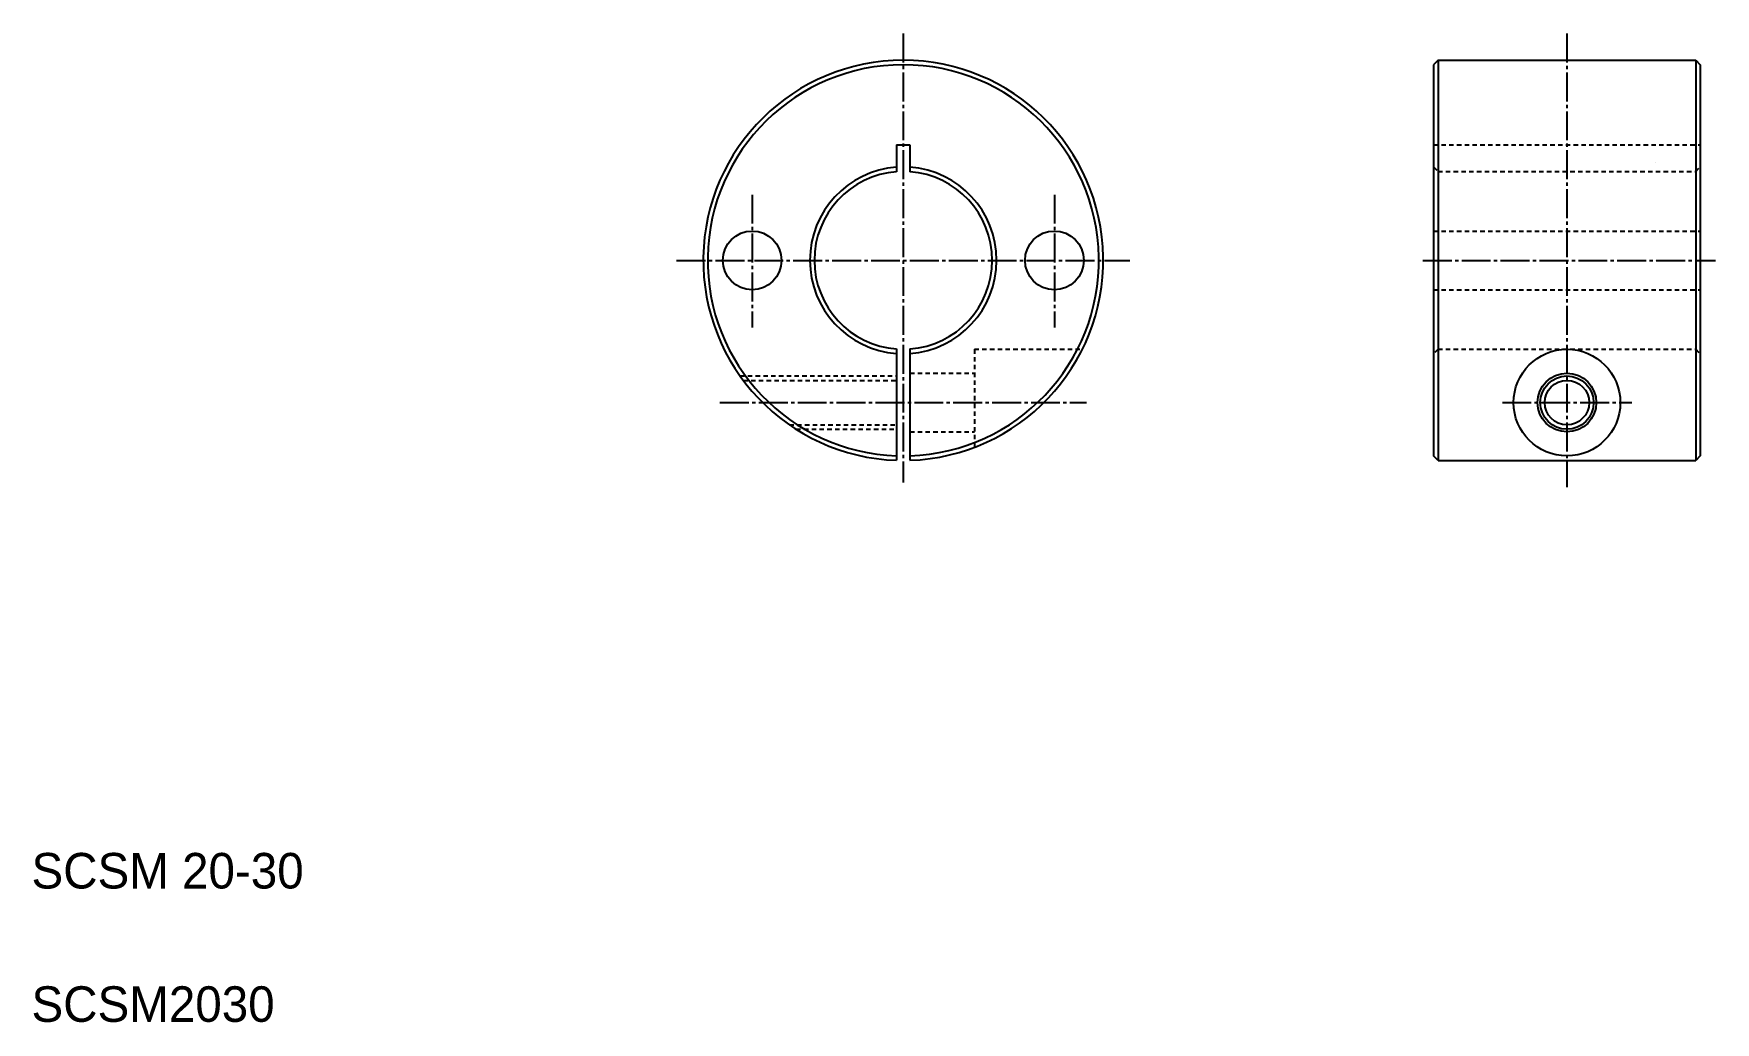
# Model space of a CAD drawing. Extents: x 10 to 199, y 10 to 121.
import ezdxf

# ---------------------------------------------------------------- set-up
doc = ezdxf.new("R2010")
doc.units = 0
doc.header["$LTSCALE"] = 0.25
doc.linetypes.add('CENTER', pattern=[17.5, 13, -1.5, 1.5, -1.5])
doc.linetypes.add('DASHED', pattern=[3.5, 2, -1.5])
doc.layers.get('0').update_dxf_attribs({"linetype": 'CONTINUOUS'})
doc.layers.add('CENTER', color=1, linetype='CENTER')

msp = doc.modelspace()

# ---------------------------------------------------------------- linework, layer by layer
at = {"color": 7, "linetype": 'CONTINUOUS'}
for p, q in [((168.219201, 118.155814), (167.7192, 117.655814)), ((167.719201, 117.655814), (167.719201, 73.655814)), ((168.219201, 118.155814), (197.219201, 118.155814)), ((168.219201, 118.155814), (168.219201, 73.155814)), ((197.219201, 118.155814), (197.719201, 117.655814)), ((197.219201, 118.155814), (197.219201, 73.155814)), ((197.719201, 117.655814), (197.719201, 73.655814)), ((107.31502, 108.655814), (107.31502, 105.627649)), ((107.31502, 108.655814), (108.81502, 108.655814)), ((108.81502, 108.655814), (108.81502, 105.627649)), ((107.31502, 85.683979), (107.31502, 73.168317)), ((108.81502, 85.683979), (108.81502, 73.168317)), ((168.219201, 73.155814), (167.7192, 73.655814)), ((168.219201, 73.155814), (197.219201, 73.155814)), ((197.719201, 73.655814), (197.219201, 73.155814))]:
    msp.add_line(p, q, dxfattribs=at)
at = {"color": 3, "linetype": 'DASHED'}
for p, q in [((167.719201, 108.655814), (197.719201, 108.655814)), ((167.719201, 106.155814), (168.219201, 105.655814)), ((197.219201, 105.655814), (197.719201, 106.155815)), ((168.219201, 105.655814), (197.219201, 105.655814)), ((167.719201, 98.955814), (197.719201, 98.955814)), ((167.719201, 92.355814), (197.719201, 92.355814)), ((116.06502, 85.655814), (116.06502, 74.626073)), ((116.06502, 85.655814), (128.220665, 85.655814)), ((168.219201, 85.655814), (167.719201, 85.155814)), ((168.219201, 85.655814), (197.219201, 85.655814)), ((197.219201, 85.655814), (197.719201, 85.155813)), ((89.700653, 82.655814), (107.31502, 82.655814)), ((90.06502, 82.155814), (107.31502, 82.155814)), ((108.81502, 82.955814), (116.06502, 82.955814)), ((95.258772, 77.155814), (107.31502, 77.155814)), ((96.013049, 76.655814), (107.31502, 76.655814)), ((108.81502, 76.355815), (116.06502, 76.355815))]:
    msp.add_line(p, q, dxfattribs=at)
for p, q in [((192.719201, 106.655814), (192.719201, 106.655914)), ((192.719201, 95.655814), (192.719301, 95.655814))]:
    msp.add_line(p, q)
at = {"color": 7, "linetype": 'CONTINUOUS'}
for centre, radius in [((91.06502, 95.655814), 3.3), ((125.06502, 95.655814), 3.3), ((182.719201, 79.655814), 3.3), ((182.719201, 79.655814), 2.5)]:
    msp.add_circle(centre, radius, dxfattribs=at)
msp.add_circle((182.719201, 79.655814), 6)
at = {"color": 3, "linetype": 'CONTINUOUS'}
msp.add_circle((182.719201, 79.655814), 3, dxfattribs=at)
at = {"color": 7, "linetype": 'CONTINUOUS'}
for radius, start, end in [(22.5, 271.91021, 268.08979), (22, 271.95364, 268.04635), (10.5, 94.096046, 265.90396), (10.5, 274.09604, 85.903959), (10, 94.301225, 265.69878), (10, 274.30122, 85.69878)]:
    msp.add_arc((108.06502, 95.655814), radius, start, end, dxfattribs=at)
at = {"layer": 'CENTER', "color": 1, "linetype": 'CENTER'}
for p, q in [((108.06502, 121.155814), (108.06502, 70.655814)), ((182.719201, 121.155814), (182.719201, 70.155814)), ((91.06502, 103.03148), (91.06502, 88.103047)), ((125.06502, 103.03148), (125.06502, 88.103047)), ((82.56502, 95.655814), (133.56502, 95.655814)), ((166.507113, 95.655814), (199.415232, 95.655814)), ((87.44343, 79.655814), (128.686611, 79.655814)), ((175.453945, 79.655814), (190.016016, 79.655814))]:
    msp.add_line(p, q, dxfattribs=at)

# ---------------------------------------------------------------- texts
for s, p in [('SCSM 20-30', (10, 25)), ('SCSM2030', (10, 10))]:
    msp.add_text(s, height=4).set_placement(p)

doc.saveas('drawing.dxf')
